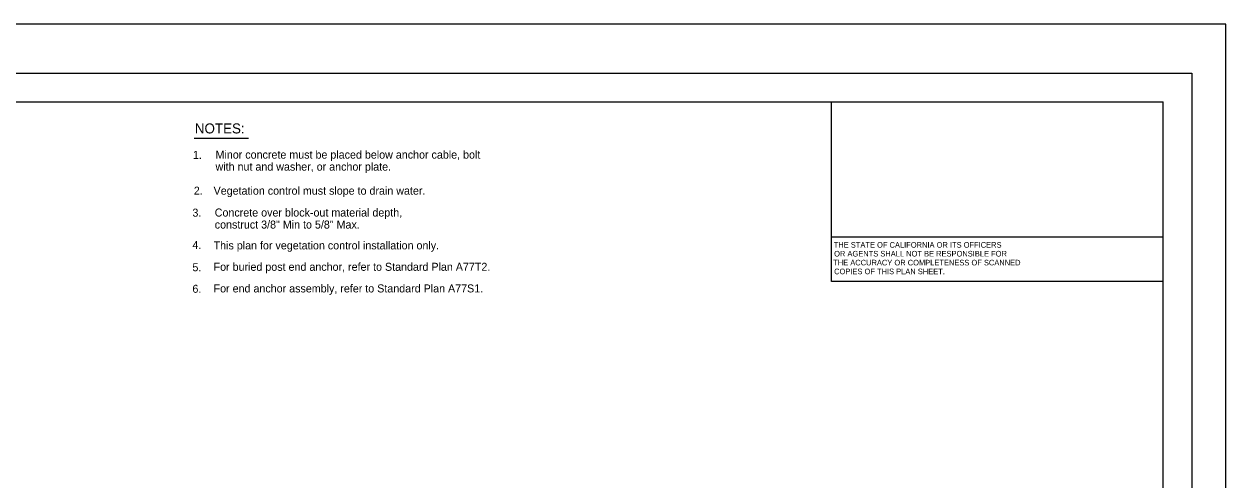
# Model space of a CAD drawing. Extents: x -893 to 867, y -474 to 712.
# Drawn here: x -184 to 867, y 314 to 712 of the extents above; entities that cross this region are included whole.
import ezdxf

# ---------------------------------------------------------------- set-up
doc = ezdxf.new("R2010")
doc.units = 0
for name, color, linetype in [('10 Sheet Format', 7, 'Continuous'), ('57 Undefined', 7, 'Continuous'), ('60 Nongeo Data', 7, 'Continuous')]:
    doc.layers.add(name, color=color, linetype=linetype)

msp = doc.modelspace()

# ---------------------------------------------------------------- linework, layer by layer
at = {"layer": '10 Sheet Format'}
for p, q in [((-813.5, 644), (811.5, 644)), ((521.6, 487.1), (521.6, 644)), ((811.5, -406), (811.5, 644)), ((811.5, 525.9), (521.6, 525.9)), ((811.5, 487.1), (521.6, 487.1))]:
    msp.add_line(p, q, dxfattribs=at)
for points in [[(-893.5, -474), (866.5, -474), (866.5, 712), (-893.5, 712)], [(-863.4, 669), (836.6, 669), (836.6, -431), (-863.4, -431)], [(-863.4, 669), (836.6, 669), (836.6, -431), (-863.4, -431)]]:
    msp.add_lwpolyline(points, close=True, dxfattribs=at)
at = {"layer": '57 Undefined'}
msp.add_line((-35.8, 612.4), (11.8, 612.4), dxfattribs=at)
at = {"layer": '60 Nongeo Data'}
msp.add_line((811.5, 644), (811.5, 644), dxfattribs=at)

# ---------------------------------------------------------------- texts
at = {"layer": '10 Sheet Format'}
for s, p in [('THE STATE OF CALIFORNIA OR ITS OFFICERS', (523.6, 516.6)), ('THE ACCURACY OR COMPLETENESS OF SCANNED', (523.1, 501.1)), ('OR AGENTS SHALL NOT BE RESPONSIBLE FOR', (523.9, 508.9)), ('COPIES OF THIS PLAN SHEET.', (523.9, 493.4))]:
    msp.add_text(s, height=4.9, dxfattribs=at).set_placement(p)
at = {"layer": '57 Undefined'}
for s, height, p in [('NOTES:', 8.75, (-35.1, 616.4)), ('1.', 7, (-36.8, 594.2)), ('Minor concrete must be placed below anchor cable, bolt', 7, (-17, 594.4)), ('with nut and washer, or anchor plate.', 7, (-17, 583.9)), ('2.', 7, (-36, 562.9)), ('Vegetation control must slope to drain water.', 7, (-18.7, 562.9)), ('3.', 7, (-37.2, 543.7)), ('Concrete over block-out material depth,', 7, (-17.7, 543.8)), ('construct 3/8" Min to 5/8" Max.', 7, (-17.7, 533.3)), ('4.', 7, (-37.2, 515.5)), ('This plan for vegetation control installation only.', 7, (-18.7, 515.1)), ('5.', 7, (-37.2, 496)), ('For buried post end anchor, refer to Standard Plan A77T2.', 7, (-18.7, 496.4)), ('6.', 7, (-37.2, 477.2)), ('For end anchor assembly, refer to Standard Plan A77S1.', 7, (-18.7, 477.5))]:
    msp.add_text(s, height=height, dxfattribs=at).set_placement(p)

doc.saveas('drawing.dxf')
